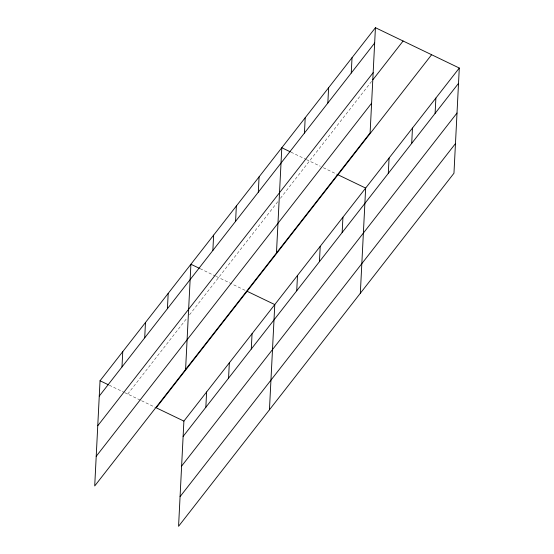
<?xml version="1.0" encoding="UTF-8"?>
<svg xmlns="http://www.w3.org/2000/svg" width="554" height="554" viewBox="0 0 554 554"><rect width="100%" height="100%" fill="white"/><g stroke="black" fill="none" stroke-linecap="round" stroke-linejoin="round"><path stroke-width="0.42" stroke-dasharray="2.77 2.08" d="M127.711 394.074L186.892 318.204M189.53 314.817L277.769 201.698M280.414 198.311L371.72 81.251M291.023 152.177L305.628 159.206M306.397 159.573L320.26 166.242M323.342 167.724L337.982 174.766M200.146 268.69L215.52 276.086M216.289 276.453L247.105 291.279M109.263 385.196L123.867 392.225M124.636 392.592L140.813 400.376M141.582 400.743L156.221 407.792"/><path stroke-width="0.83" d="M375.432 27.7L100.039 380.764L94.706 485.962L370.107 132.898L375.432 27.7L459.294 68.038L453.961 173.236L178.568 526.3L183.893 421.102L459.294 68.038M121.984 366.963L122.759 351.631M144.705 337.836L145.48 322.504M167.419 308.71L168.201 293.378M185.59 369.449L190.915 264.251L199.378 268.316M212.861 250.45L213.636 235.125M205.839 407.301L206.614 391.976M235.582 221.323L236.357 205.998M228.56 378.174L229.335 362.849M258.303 192.196L259.078 176.871M251.281 349.048L252.056 333.716M276.467 252.943L281.799 147.738L290.254 151.81M269.445 409.787L274.777 304.589L247.105 291.279M304.43 133.057L305.206 117.732M296.722 290.795L297.498 275.463M319.436 261.668L320.219 246.336M327.836 103.051L328.619 87.719M342.157 232.535L342.94 217.21M351.25 73.038L352.025 57.713M360.329 293.281L365.654 188.083L337.982 174.766M388.292 173.402L389.067 158.07M411.698 143.389L412.474 128.064M435.105 113.376L435.88 98.051M99.263 396.089L374.656 43.032M97.76 425.749L373.154 72.685M372.78 79.887L403.104 41.01M96.209 456.302L371.609 103.238M431.614 54.728L156.221 407.792L183.893 421.102M183.118 436.427L458.511 83.37M181.615 466.087L457.008 113.023M180.071 496.64L455.464 143.583M100.039 380.764L108.494 384.829"/></g></svg>
